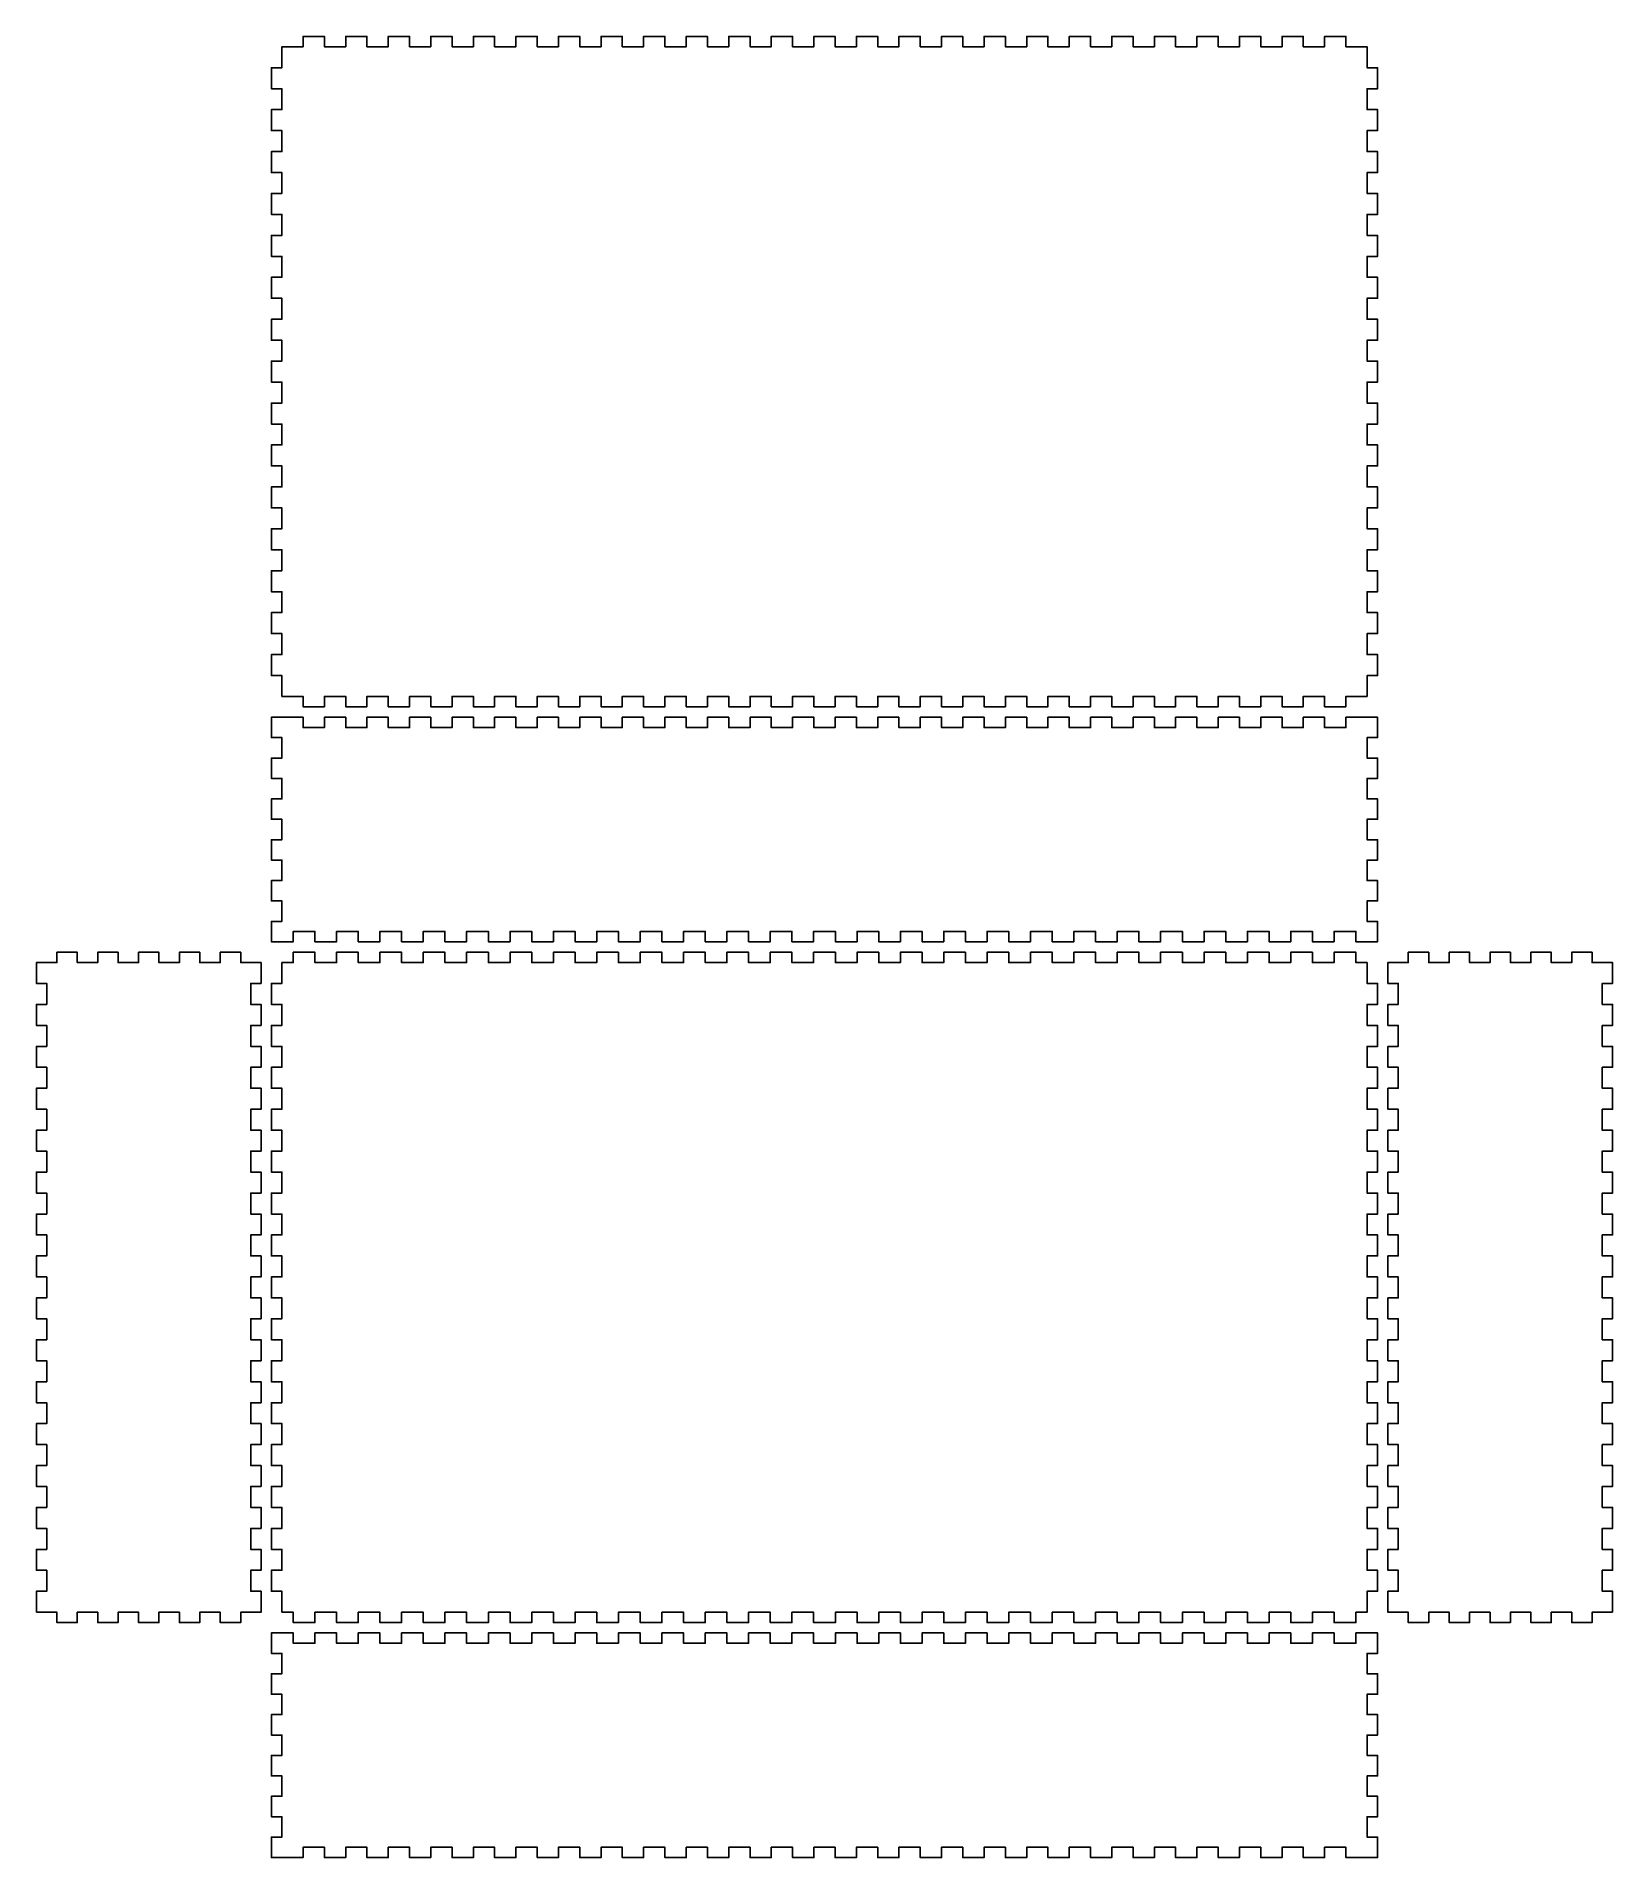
# Model space of a CAD drawing. Extents: x 0 to 456, y 0 to 527.
import ezdxf

# ---------------------------------------------------------------- set-up
doc = ezdxf.new("R2010")
doc.units = 0

msp = doc.modelspace()

# ---------------------------------------------------------------- linework, layer by layer
at = {"layer": 'CUT_3MM'}
for points in [[(71, 336), (77.16, 336), (77.16, 333), (83.31, 333), (83.31, 336), (89.47, 336), (89.47, 333), (95.63, 333), (95.63, 336), (101.78, 336), (101.78, 333), (107.94, 333), (107.94, 336), (114.1, 336), (114.1, 333), (120.25, 333), (120.25, 336), (126.41, 336), (126.41, 333), (132.57, 333), (132.57, 336), (138.72, 336), (138.72, 333), (144.88, 333), (144.88, 336), (151.04, 336), (151.04, 333), (157.2, 333), (157.2, 336), (163.35, 336), (163.35, 333), (169.51, 333), (169.51, 336), (175.67, 336), (175.67, 333), (181.82, 333), (181.82, 336), (187.98, 336), (187.98, 333), (194.14, 333), (194.14, 336), (200.29, 336), (200.29, 333), (206.45, 333), (206.45, 336), (212.61, 336), (212.61, 333), (218.76, 333), (218.76, 336), (224.92, 336), (224.92, 333), (231.08, 333), (231.08, 336), (237.24, 336), (237.24, 333), (243.39, 333), (243.39, 336), (249.55, 336), (249.55, 333), (255.71, 333), (255.71, 336), (261.86, 336), (261.86, 333), (268.02, 333), (268.02, 336), (274.18, 336), (274.18, 333), (280.33, 333), (280.33, 336), (286.49, 336), (286.49, 333), (292.65, 333), (292.65, 336), (298.8, 336), (298.8, 333), (304.96, 333), (304.96, 336), (311.12, 336), (311.12, 333), (317.27, 333), (317.27, 336), (323.43, 336), (323.43, 333), (329.59, 333), (329.59, 336), (335.75, 336), (335.75, 333), (341.9, 333), (341.9, 336), (348.06, 336), (348.06, 333), (354.22, 333), (354.22, 336), (360.37, 336), (360.37, 333), (366.53, 333), (366.53, 336), (372.69, 336), (372.69, 333), (378.84, 333), (378.84, 336), (385, 336), (385, 342.06), (388, 342.06), (388, 348.13), (385, 348.13), (385, 354.19), (388, 354.19), (388, 360.26), (385, 360.26), (385, 366.32), (388, 366.32), (388, 372.39), (385, 372.39), (385, 378.45), (388, 378.45), (388, 384.52), (385, 384.52), (385, 390.58), (388, 390.58), (388, 396.64), (385, 396.64), (385, 402.71), (388, 402.71), (388, 408.77), (385, 408.77), (385, 414.84), (388, 414.84), (388, 420.9), (385, 420.9), (385, 426.97), (388, 426.97), (388, 433.03), (385, 433.03), (385, 439.1), (388, 439.1), (388, 445.16), (385, 445.16), (385, 451.23), (388, 451.23), (388, 457.29), (385, 457.29), (385, 463.36), (388, 463.36), (388, 469.42), (385, 469.42), (385, 475.48), (388, 475.48), (388, 481.55), (385, 481.55), (385, 487.61), (388, 487.61), (388, 493.68), (385, 493.68), (385, 499.74), (388, 499.74), (388, 505.81), (385, 505.81), (385, 511.87), (388, 511.87), (388, 517.93), (385, 517.93), (385, 524), (378.84, 524), (378.84, 527), (372.69, 527), (372.69, 524), (366.53, 524), (366.53, 527), (360.37, 527), (360.37, 524), (354.22, 524), (354.22, 527), (348.06, 527), (348.06, 524), (341.9, 524), (341.9, 527), (335.75, 527), (335.75, 524), (329.59, 524), (329.59, 527), (323.43, 527), (323.43, 524), (317.27, 524), (317.27, 527), (311.12, 527), (311.12, 524), (304.96, 524), (304.96, 527), (298.8, 527), (298.8, 524), (292.65, 524), (292.65, 527), (286.49, 527), (286.49, 524), (280.33, 524), (280.33, 527), (274.18, 527), (274.18, 524), (268.02, 524), (268.02, 527), (261.86, 527), (261.86, 524), (255.71, 524), (255.71, 527), (249.55, 527), (249.55, 524), (243.39, 524), (243.39, 527), (237.24, 527), (237.24, 524), (231.08, 524), (231.08, 527), (224.92, 527), (224.92, 524), (218.76, 524), (218.76, 527), (212.61, 527), (212.61, 524), (206.45, 524), (206.45, 527), (200.29, 527), (200.29, 524), (194.14, 524), (194.14, 527), (187.98, 527), (187.98, 524), (181.82, 524), (181.82, 527), (175.67, 527), (175.67, 524), (169.51, 524), (169.51, 527), (163.35, 527), (163.35, 524), (157.2, 524), (157.2, 527), (151.04, 527), (151.04, 524), (144.88, 524), (144.88, 527), (138.72, 527), (138.72, 524), (132.57, 524), (132.57, 527), (126.41, 527), (126.41, 524), (120.25, 524), (120.25, 527), (114.1, 527), (114.1, 524), (107.94, 524), (107.94, 527), (101.78, 527), (101.78, 524), (95.63, 524), (95.63, 527), (89.47, 527), (89.47, 524), (83.31, 524), (83.31, 527), (77.16, 527), (77.16, 524), (71, 524), (71, 517.93), (68, 517.93), (68, 511.87), (71, 511.87), (71, 505.81), (68, 505.81), (68, 499.74), (71, 499.74), (71, 493.68), (68, 493.68), (68, 487.61), (71, 487.61), (71, 481.55), (68, 481.55), (68, 475.48), (71, 475.48), (71, 469.42), (68, 469.42), (68, 463.36), (71, 463.36), (71, 457.29), (68, 457.29), (68, 451.23), (71, 451.23), (71, 445.16), (68, 445.16), (68, 439.1), (71, 439.1), (71, 433.03), (68, 433.03), (68, 426.97), (71, 426.97), (71, 420.9), (68, 420.9), (68, 414.84), (71, 414.84), (71, 408.77), (68, 408.77), (68, 402.71), (71, 402.71), (71, 396.64), (68, 396.64), (68, 390.58), (71, 390.58), (71, 384.52), (68, 384.52), (68, 378.45), (71, 378.45), (71, 372.39), (68, 372.39), (68, 366.32), (71, 366.32), (71, 360.26), (68, 360.26), (68, 354.19), (71, 354.19), (71, 348.13), (68, 348.13), (68, 342.06), (71, 342.06), (71, 336)], [(71, 330), (77.16, 330), (77.16, 327), (83.31, 327), (83.31, 330), (89.47, 330), (89.47, 327), (95.63, 327), (95.63, 330), (101.78, 330), (101.78, 327), (107.94, 327), (107.94, 330), (114.1, 330), (114.1, 327), (120.25, 327), (120.25, 330), (126.41, 330), (126.41, 327), (132.57, 327), (132.57, 330), (138.72, 330), (138.72, 327), (144.88, 327), (144.88, 330), (151.04, 330), (151.04, 327), (157.2, 327), (157.2, 330), (163.35, 330), (163.35, 327), (169.51, 327), (169.51, 330), (175.67, 330), (175.67, 327), (181.82, 327), (181.82, 330), (187.98, 330), (187.98, 327), (194.14, 327), (194.14, 330), (200.29, 330), (200.29, 327), (206.45, 327), (206.45, 330), (212.61, 330), (212.61, 327), (218.76, 327), (218.76, 330), (224.92, 330), (224.92, 327), (231.08, 327), (231.08, 330), (237.24, 330), (237.24, 327), (243.39, 327), (243.39, 330), (249.55, 330), (249.55, 327), (255.71, 327), (255.71, 330), (261.86, 330), (261.86, 327), (268.02, 327), (268.02, 330), (274.18, 330), (274.18, 327), (280.33, 327), (280.33, 330), (286.49, 330), (286.49, 327), (292.65, 327), (292.65, 330), (298.8, 330), (298.8, 327), (304.96, 327), (304.96, 330), (311.12, 330), (311.12, 327), (317.27, 327), (317.27, 330), (323.43, 330), (323.43, 327), (329.59, 327), (329.59, 330), (335.75, 330), (335.75, 327), (341.9, 327), (341.9, 330), (348.06, 330), (348.06, 327), (354.22, 327), (354.22, 330), (360.37, 330), (360.37, 327), (366.53, 327), (366.53, 330), (372.69, 330), (372.69, 327), (378.84, 327), (378.84, 330), (385, 330), (388, 330), (388, 324.09), (385, 324.09), (385, 318.18), (388, 318.18), (388, 312.27), (385, 312.27), (385, 306.36), (388, 306.36), (388, 300.45), (385, 300.45), (385, 294.55), (388, 294.55), (388, 288.64), (385, 288.64), (385, 282.73), (388, 282.73), (388, 276.82), (385, 276.82), (385, 270.91), (388, 270.91), (388, 265), (381.73, 265), (381.73, 268), (375.45, 268), (375.45, 265), (369.18, 265), (369.18, 268), (362.9, 268), (362.9, 265), (356.63, 265), (356.63, 268), (350.35, 268), (350.35, 265), (344.08, 265), (344.08, 268), (337.8, 268), (337.8, 265), (331.53, 265), (331.53, 268), (325.25, 268), (325.25, 265), (318.98, 265), (318.98, 268), (312.71, 268), (312.71, 265), (306.43, 265), (306.43, 268), (300.16, 268), (300.16, 265), (293.88, 265), (293.88, 268), (287.61, 268), (287.61, 265), (281.33, 265), (281.33, 268), (275.06, 268), (275.06, 265), (268.78, 265), (268.78, 268), (262.51, 268), (262.51, 265), (256.24, 265), (256.24, 268), (249.96, 268), (249.96, 265), (243.69, 265), (243.69, 268), (237.41, 268), (237.41, 265), (231.14, 265), (231.14, 268), (224.86, 268), (224.86, 265), (218.59, 265), (218.59, 268), (212.31, 268), (212.31, 265), (206.04, 265), (206.04, 268), (199.76, 268), (199.76, 265), (193.49, 265), (193.49, 268), (187.22, 268), (187.22, 265), (180.94, 265), (180.94, 268), (174.67, 268), (174.67, 265), (168.39, 265), (168.39, 268), (162.12, 268), (162.12, 265), (155.84, 265), (155.84, 268), (149.57, 268), (149.57, 265), (143.29, 265), (143.29, 268), (137.02, 268), (137.02, 265), (130.75, 265), (130.75, 268), (124.47, 268), (124.47, 265), (118.2, 265), (118.2, 268), (111.92, 268), (111.92, 265), (105.65, 265), (105.65, 268), (99.37, 268), (99.37, 265), (93.1, 265), (93.1, 268), (86.82, 268), (86.82, 265), (80.55, 265), (80.55, 268), (74.28, 268), (74.28, 265), (68, 265), (68, 270.91), (71, 270.91), (71, 276.82), (68, 276.82), (68, 282.73), (71, 282.73), (71, 288.64), (68, 288.64), (68, 294.55), (71, 294.55), (71, 300.45), (68, 300.45), (68, 306.36), (71, 306.36), (71, 312.27), (68, 312.27), (68, 318.18), (71, 318.18), (71, 324.09), (68, 324.09), (68, 330), (71, 330)], [(0, 71), (0, 77.06), (3, 77.06), (3, 83.13), (0, 83.13), (0, 89.19), (3, 89.19), (3, 95.26), (0, 95.26), (0, 101.32), (3, 101.32), (3, 107.39), (0, 107.39), (0, 113.45), (3, 113.45), (3, 119.52), (0, 119.52), (0, 125.58), (3, 125.58), (3, 131.64), (0, 131.64), (0, 137.71), (3, 137.71), (3, 143.77), (0, 143.77), (0, 149.84), (3, 149.84), (3, 155.9), (0, 155.9), (0, 161.97), (3, 161.97), (3, 168.03), (0, 168.03), (0, 174.1), (3, 174.1), (3, 180.16), (0, 180.16), (0, 186.23), (3, 186.23), (3, 192.29), (0, 192.29), (0, 198.35), (3, 198.35), (3, 204.42), (0, 204.42), (0, 210.48), (3, 210.48), (3, 216.55), (0, 216.55), (0, 222.61), (3, 222.61), (3, 228.68), (0, 228.68), (0, 234.74), (3, 234.74), (3, 240.81), (0, 240.81), (0, 246.87), (3, 246.87), (3, 252.94), (0, 252.94), (0, 259), (5.91, 259), (5.91, 262), (11.82, 262), (11.82, 259), (17.73, 259), (17.73, 262), (23.64, 262), (23.64, 259), (29.55, 259), (29.55, 262), (35.45, 262), (35.45, 259), (41.36, 259), (41.36, 262), (47.27, 262), (47.27, 259), (53.18, 259), (53.18, 262), (59.09, 262), (59.09, 259), (65, 259), (65, 252.94), (62, 252.94), (62, 246.87), (65, 246.87), (65, 240.81), (62, 240.81), (62, 234.74), (65, 234.74), (65, 228.68), (62, 228.68), (62, 222.61), (65, 222.61), (65, 216.55), (62, 216.55), (62, 210.48), (65, 210.48), (65, 204.42), (62, 204.42), (62, 198.35), (65, 198.35), (65, 192.29), (62, 192.29), (62, 186.23), (65, 186.23), (65, 180.16), (62, 180.16), (62, 174.1), (65, 174.1), (65, 168.03), (62, 168.03), (62, 161.97), (65, 161.97), (65, 155.9), (62, 155.9), (62, 149.84), (65, 149.84), (65, 143.77), (62, 143.77), (62, 137.71), (65, 137.71), (65, 131.64), (62, 131.64), (62, 125.58), (65, 125.58), (65, 119.52), (62, 119.52), (62, 113.45), (65, 113.45), (65, 107.39), (62, 107.39), (62, 101.32), (65, 101.32), (65, 95.26), (62, 95.26), (62, 89.19), (65, 89.19), (65, 83.13), (62, 83.13), (62, 77.06), (65, 77.06), (65, 71), (59.09, 71), (59.09, 68), (53.18, 68), (53.18, 71), (47.27, 71), (47.27, 68), (41.36, 68), (41.36, 71), (35.45, 71), (35.45, 68), (29.55, 68), (29.55, 71), (23.64, 71), (23.64, 68), (17.73, 68), (17.73, 71), (11.82, 71), (11.82, 68), (5.91, 68), (5.91, 71), (0, 71)], [(71, 71), (74.28, 71), (74.28, 68), (80.55, 68), (80.55, 71), (86.82, 71), (86.82, 68), (93.1, 68), (93.1, 71), (99.37, 71), (99.37, 68), (105.65, 68), (105.65, 71), (111.92, 71), (111.92, 68), (118.2, 68), (118.2, 71), (124.47, 71), (124.47, 68), (130.75, 68), (130.75, 71), (137.02, 71), (137.02, 68), (143.29, 68), (143.29, 71), (149.57, 71), (149.57, 68), (155.84, 68), (155.84, 71), (162.12, 71), (162.12, 68), (168.39, 68), (168.39, 71), (174.67, 71), (174.67, 68), (180.94, 68), (180.94, 71), (187.22, 71), (187.22, 68), (193.49, 68), (193.49, 71), (199.76, 71), (199.76, 68), (206.04, 68), (206.04, 71), (212.31, 71), (212.31, 68), (218.59, 68), (218.59, 71), (224.86, 71), (224.86, 68), (231.14, 68), (231.14, 71), (237.41, 71), (237.41, 68), (243.69, 68), (243.69, 71), (249.96, 71), (249.96, 68), (256.24, 68), (256.24, 71), (262.51, 71), (262.51, 68), (268.78, 68), (268.78, 71), (275.06, 71), (275.06, 68), (281.33, 68), (281.33, 71), (287.61, 71), (287.61, 68), (293.88, 68), (293.88, 71), (300.16, 71), (300.16, 68), (306.43, 68), (306.43, 71), (312.71, 71), (312.71, 68), (318.98, 68), (318.98, 71), (325.25, 71), (325.25, 68), (331.53, 68), (331.53, 71), (337.8, 71), (337.8, 68), (344.08, 68), (344.08, 71), (350.35, 71), (350.35, 68), (356.63, 68), (356.63, 71), (362.9, 71), (362.9, 68), (369.18, 68), (369.18, 71), (375.45, 71), (375.45, 68), (381.73, 68), (381.73, 71), (385, 71), (385, 77.06), (388, 77.06), (388, 83.13), (385, 83.13), (385, 89.19), (388, 89.19), (388, 95.26), (385, 95.26), (385, 101.32), (388, 101.32), (388, 107.39), (385, 107.39), (385, 113.45), (388, 113.45), (388, 119.52), (385, 119.52), (385, 125.58), (388, 125.58), (388, 131.64), (385, 131.64), (385, 137.71), (388, 137.71), (388, 143.77), (385, 143.77), (385, 149.84), (388, 149.84), (388, 155.9), (385, 155.9), (385, 161.97), (388, 161.97), (388, 168.03), (385, 168.03), (385, 174.1), (388, 174.1), (388, 180.16), (385, 180.16), (385, 186.23), (388, 186.23), (388, 192.29), (385, 192.29), (385, 198.35), (388, 198.35), (388, 204.42), (385, 204.42), (385, 210.48), (388, 210.48), (388, 216.55), (385, 216.55), (385, 222.61), (388, 222.61), (388, 228.68), (385, 228.68), (385, 234.74), (388, 234.74), (388, 240.81), (385, 240.81), (385, 246.87), (388, 246.87), (388, 252.94), (385, 252.94), (385, 259), (381.73, 259), (381.73, 262), (375.45, 262), (375.45, 259), (369.18, 259), (369.18, 262), (362.9, 262), (362.9, 259), (356.63, 259), (356.63, 262), (350.35, 262), (350.35, 259), (344.08, 259), (344.08, 262), (337.8, 262), (337.8, 259), (331.53, 259), (331.53, 262), (325.25, 262), (325.25, 259), (318.98, 259), (318.98, 262), (312.71, 262), (312.71, 259), (306.43, 259), (306.43, 262), (300.16, 262), (300.16, 259), (293.88, 259), (293.88, 262), (287.61, 262), (287.61, 259), (281.33, 259), (281.33, 262), (275.06, 262), (275.06, 259), (268.78, 259), (268.78, 262), (262.51, 262), (262.51, 259), (256.24, 259), (256.24, 262), (249.96, 262), (249.96, 259), (243.69, 259), (243.69, 262), (237.41, 262), (237.41, 259), (231.14, 259), (231.14, 262), (224.86, 262), (224.86, 259), (218.59, 259), (218.59, 262), (212.31, 262), (212.31, 259), (206.04, 259), (206.04, 262), (199.76, 262), (199.76, 259), (193.49, 259), (193.49, 262), (187.22, 262), (187.22, 259), (180.94, 259), (180.94, 262), (174.67, 262), (174.67, 259), (168.39, 259), (168.39, 262), (162.12, 262), (162.12, 259), (155.84, 259), (155.84, 262), (149.57, 262), (149.57, 259), (143.29, 259), (143.29, 262), (137.02, 262), (137.02, 259), (130.75, 259), (130.75, 262), (124.47, 262), (124.47, 259), (118.2, 259), (118.2, 262), (111.92, 262), (111.92, 259), (105.65, 259), (105.65, 262), (99.37, 262), (99.37, 259), (93.1, 259), (93.1, 262), (86.82, 262), (86.82, 259), (80.55, 259), (80.55, 262), (74.28, 262), (74.28, 259), (71, 259), (71, 252.94), (68, 252.94), (68, 246.87), (71, 246.87), (71, 240.81), (68, 240.81), (68, 234.74), (71, 234.74), (71, 228.68), (68, 228.68), (68, 222.61), (71, 222.61), (71, 216.55), (68, 216.55), (68, 210.48), (71, 210.48), (71, 204.42), (68, 204.42), (68, 198.35), (71, 198.35), (71, 192.29), (68, 192.29), (68, 186.23), (71, 186.23), (71, 180.16), (68, 180.16), (68, 174.1), (71, 174.1), (71, 168.03), (68, 168.03), (68, 161.97), (71, 161.97), (71, 155.9), (68, 155.9), (68, 149.84), (71, 149.84), (71, 143.77), (68, 143.77), (68, 137.71), (71, 137.71), (71, 131.64), (68, 131.64), (68, 125.58), (71, 125.58), (71, 119.52), (68, 119.52), (68, 113.45), (71, 113.45), (71, 107.39), (68, 107.39), (68, 101.32), (71, 101.32), (71, 95.26), (68, 95.26), (68, 89.19), (71, 89.19), (71, 83.13), (68, 83.13), (68, 77.06), (71, 77.06), (71, 71)], [(456, 71), (456, 77.06), (453, 77.06), (453, 83.13), (456, 83.13), (456, 89.19), (453, 89.19), (453, 95.26), (456, 95.26), (456, 101.32), (453, 101.32), (453, 107.39), (456, 107.39), (456, 113.45), (453, 113.45), (453, 119.52), (456, 119.52), (456, 125.58), (453, 125.58), (453, 131.64), (456, 131.64), (456, 137.71), (453, 137.71), (453, 143.77), (456, 143.77), (456, 149.84), (453, 149.84), (453, 155.9), (456, 155.9), (456, 161.97), (453, 161.97), (453, 168.03), (456, 168.03), (456, 174.1), (453, 174.1), (453, 180.16), (456, 180.16), (456, 186.23), (453, 186.23), (453, 192.29), (456, 192.29), (456, 198.35), (453, 198.35), (453, 204.42), (456, 204.42), (456, 210.48), (453, 210.48), (453, 216.55), (456, 216.55), (456, 222.61), (453, 222.61), (453, 228.68), (456, 228.68), (456, 234.74), (453, 234.74), (453, 240.81), (456, 240.81), (456, 246.87), (453, 246.87), (453, 252.94), (456, 252.94), (456, 259), (450.09, 259), (450.09, 262), (444.18, 262), (444.18, 259), (438.27, 259), (438.27, 262), (432.36, 262), (432.36, 259), (426.45, 259), (426.45, 262), (420.55, 262), (420.55, 259), (414.64, 259), (414.64, 262), (408.73, 262), (408.73, 259), (402.82, 259), (402.82, 262), (396.91, 262), (396.91, 259), (391, 259), (391, 252.94), (394, 252.94), (394, 246.87), (391, 246.87), (391, 240.81), (394, 240.81), (394, 234.74), (391, 234.74), (391, 228.68), (394, 228.68), (394, 222.61), (391, 222.61), (391, 216.55), (394, 216.55), (394, 210.48), (391, 210.48), (391, 204.42), (394, 204.42), (394, 198.35), (391, 198.35), (391, 192.29), (394, 192.29), (394, 186.23), (391, 186.23), (391, 180.16), (394, 180.16), (394, 174.1), (391, 174.1), (391, 168.03), (394, 168.03), (394, 161.97), (391, 161.97), (391, 155.9), (394, 155.9), (394, 149.84), (391, 149.84), (391, 143.77), (394, 143.77), (394, 137.71), (391, 137.71), (391, 131.64), (394, 131.64), (394, 125.58), (391, 125.58), (391, 119.52), (394, 119.52), (394, 113.45), (391, 113.45), (391, 107.39), (394, 107.39), (394, 101.32), (391, 101.32), (391, 95.26), (394, 95.26), (394, 89.19), (391, 89.19), (391, 83.13), (394, 83.13), (394, 77.06), (391, 77.06), (391, 71), (396.91, 71), (396.91, 68), (402.82, 68), (402.82, 71), (408.73, 71), (408.73, 68), (414.64, 68), (414.64, 71), (420.55, 71), (420.55, 68), (426.45, 68), (426.45, 71), (432.36, 71), (432.36, 68), (438.27, 68), (438.27, 71), (444.18, 71), (444.18, 68), (450.09, 68), (450.09, 71), (456, 71)], [(71, 0), (77.16, 0), (77.16, 3), (83.31, 3), (83.31, 0), (89.47, 0), (89.47, 3), (95.63, 3), (95.63, 0), (101.78, 0), (101.78, 3), (107.94, 3), (107.94, 0), (114.1, 0), (114.1, 3), (120.25, 3), (120.25, 0), (126.41, 0), (126.41, 3), (132.57, 3), (132.57, 0), (138.72, 0), (138.72, 3), (144.88, 3), (144.88, 0), (151.04, 0), (151.04, 3), (157.2, 3), (157.2, 0), (163.35, 0), (163.35, 3), (169.51, 3), (169.51, 0), (175.67, 0), (175.67, 3), (181.82, 3), (181.82, 0), (187.98, 0), (187.98, 3), (194.14, 3), (194.14, 0), (200.29, 0), (200.29, 3), (206.45, 3), (206.45, 0), (212.61, 0), (212.61, 3), (218.76, 3), (218.76, 0), (224.92, 0), (224.92, 3), (231.08, 3), (231.08, 0), (237.24, 0), (237.24, 3), (243.39, 3), (243.39, 0), (249.55, 0), (249.55, 3), (255.71, 3), (255.71, 0), (261.86, 0), (261.86, 3), (268.02, 3), (268.02, 0), (274.18, 0), (274.18, 3), (280.33, 3), (280.33, 0), (286.49, 0), (286.49, 3), (292.65, 3), (292.65, 0), (298.8, 0), (298.8, 3), (304.96, 3), (304.96, 0), (311.12, 0), (311.12, 3), (317.27, 3), (317.27, 0), (323.43, 0), (323.43, 3), (329.59, 3), (329.59, 0), (335.75, 0), (335.75, 3), (341.9, 3), (341.9, 0), (348.06, 0), (348.06, 3), (354.22, 3), (354.22, 0), (360.37, 0), (360.37, 3), (366.53, 3), (366.53, 0), (372.69, 0), (372.69, 3), (378.84, 3), (378.84, 0), (385, 0), (388, 0), (388, 5.91), (385, 5.91), (385, 11.82), (388, 11.82), (388, 17.73), (385, 17.73), (385, 23.64), (388, 23.64), (388, 29.55), (385, 29.55), (385, 35.45), (388, 35.45), (388, 41.36), (385, 41.36), (385, 47.27), (388, 47.27), (388, 53.18), (385, 53.18), (385, 59.09), (388, 59.09), (388, 65), (381.73, 65), (381.73, 62), (375.45, 62), (375.45, 65), (369.18, 65), (369.18, 62), (362.9, 62), (362.9, 65), (356.63, 65), (356.63, 62), (350.35, 62), (350.35, 65), (344.08, 65), (344.08, 62), (337.8, 62), (337.8, 65), (331.53, 65), (331.53, 62), (325.25, 62), (325.25, 65), (318.98, 65), (318.98, 62), (312.71, 62), (312.71, 65), (306.43, 65), (306.43, 62), (300.16, 62), (300.16, 65), (293.88, 65), (293.88, 62), (287.61, 62), (287.61, 65), (281.33, 65), (281.33, 62), (275.06, 62), (275.06, 65), (268.78, 65), (268.78, 62), (262.51, 62), (262.51, 65), (256.24, 65), (256.24, 62), (249.96, 62), (249.96, 65), (243.69, 65), (243.69, 62), (237.41, 62), (237.41, 65), (231.14, 65), (231.14, 62), (224.86, 62), (224.86, 65), (218.59, 65), (218.59, 62), (212.31, 62), (212.31, 65), (206.04, 65), (206.04, 62), (199.76, 62), (199.76, 65), (193.49, 65), (193.49, 62), (187.22, 62), (187.22, 65), (180.94, 65), (180.94, 62), (174.67, 62), (174.67, 65), (168.39, 65), (168.39, 62), (162.12, 62), (162.12, 65), (155.84, 65), (155.84, 62), (149.57, 62), (149.57, 65), (143.29, 65), (143.29, 62), (137.02, 62), (137.02, 65), (130.75, 65), (130.75, 62), (124.47, 62), (124.47, 65), (118.2, 65), (118.2, 62), (111.92, 62), (111.92, 65), (105.65, 65), (105.65, 62), (99.37, 62), (99.37, 65), (93.1, 65), (93.1, 62), (86.82, 62), (86.82, 65), (80.55, 65), (80.55, 62), (74.28, 62), (74.28, 65), (68, 65), (68, 59.09), (71, 59.09), (71, 53.18), (68, 53.18), (68, 47.27), (71, 47.27), (71, 41.36), (68, 41.36), (68, 35.45), (71, 35.45), (71, 29.55), (68, 29.55), (68, 23.64), (71, 23.64), (71, 17.73), (68, 17.73), (68, 11.82), (71, 11.82), (71, 5.91), (68, 5.91), (68, 0), (71, 0)]]:
    msp.add_lwpolyline(points, dxfattribs=at)

doc.saveas('drawing.dxf')
